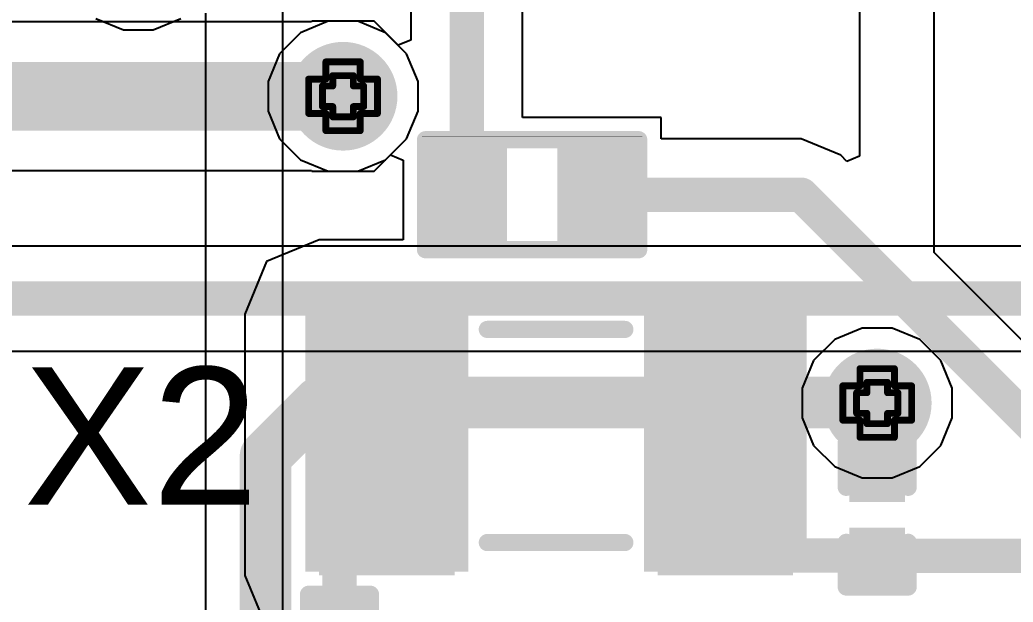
# Model space of a CAD drawing. Header units: inches. Extents: x -4 to 5258, y -4 to 5281.
# Drawn here: x 4.57 to 11.91, y 45.38 to 49.69 of the extents above; entities that cross this region are included whole.
import ezdxf

# ---------------------------------------------------------------- set-up
doc = ezdxf.new("R2010")
doc.units = ezdxf.units.IN
for name, color, linetype in [('Bottom Layer', 5, 'Continuous'), ('Bottom Solder', 6, 'Continuous'), ('Drill Drawing', 1, 'Continuous'), ('Layer 1', 16, 'Continuous'), ('Layer 2', 76, 'Continuous'), ('Top Layer', 1, 'Continuous'), ('Top Overlay', 2, 'Continuous'), ('Top Paste', 8, 'Continuous'), ('Top Solder', 216, 'Continuous'), ('Via Holes', 16, 'Continuous')]:
    doc.layers.add(name, color=color, linetype=linetype)
doc.styles.add('Arial', font='', dxfattribs={"height": 0.2})
doc.styles.get('Arial').set_extended_font_data('Arial')

# ---------------------------------------------------------------- blocks, each defined once
blk = doc.blocks.new('NX3215SA_32_768K_STD_MUA_8__1')
at = {"layer": 'Top Layer'}
for points in [[(-1.75, 0.9), (-0.75, 0.9), (-0.75, -0.9), (-1.75, -0.9)], [(0.75, 0.9), (1.75, 0.9), (1.75, -0.9), (0.75, -0.9)]]:
    blk.add_hatch(color=1, dxfattribs=at).paths.add_polyline_path(points)
at = {"layer": 'Top Paste'}
for points in [[(-1.75, 0.9), (-0.75, 0.9), (-0.75, -0.9), (-1.75, -0.9)], [(0.75, 0.9), (1.75, 0.9), (1.75, -0.9), (0.75, -0.9)]]:
    blk.add_hatch(color=8, dxfattribs=at).paths.add_polyline_path(points)
at = {"layer": 'Top Solder'}
for points in [[(-1.8516, 1.0016), (-0.6484, 1.0016), (-0.6484, -1.0016), (-1.8516, -1.0016)], [(0.6484, 1.0016), (1.8516, 1.0016), (1.8516, -1.0016), (0.6484, -1.0016)]]:
    blk.add_hatch(color=216, dxfattribs=at).paths.add_polyline_path(points)
at = {"layer": 'Top Overlay'}
for points in [[(-0.508, 0.7874, 0.127, 0.127, 0), (0.508, 0.7874, 0.127, 0.127, 0)], [(-0.508, -0.7874, 0.127, 0.127, 0), (0.508, -0.7874, 0.127, 0.127, 0)]]:
    blk.add_lwpolyline(points, format="xyseb", dxfattribs=at)
for points in [[(-0.5397, 0.7874, 0.0635, 0.0635, 1), (-0.4762, 0.7874, 0.0635, 0.0635, 1)], [(0.4762, 0.7874, 0.0635, 0.0635, 1), (0.5397, 0.7874, 0.0635, 0.0635, 1)], [(-0.5397, -0.7874, 0.0635, 0.0635, 1), (-0.4762, -0.7874, 0.0635, 0.0635, 1)], [(0.4762, -0.7874, 0.0635, 0.0635, 1), (0.5397, -0.7874, 0.0635, 0.0635, 1)]]:
    blk.add_lwpolyline(points, format="xyseb", close=True, dxfattribs=at)
blk = doc.blocks.new('R___0402_106')
at = {"layer": 'Top Layer'}
for points in [[(-0.6985, -0.3175), (-0.6985, 0.3175), (-0.2413, 0.3175), (-0.2413, -0.3175)], [(0.2413, -0.3175), (0.2413, 0.3175), (0.6985, 0.3175), (0.6985, -0.3175)]]:
    blk.add_hatch(color=1, dxfattribs=at).paths.add_polyline_path(points)
at = {"layer": 'Top Paste'}
for points in [[(-0.6985, -0.3175), (-0.6985, 0.3175), (-0.2413, 0.3175), (-0.2413, -0.3175)], [(0.2413, -0.3175), (0.2413, 0.3175), (0.6985, 0.3175), (0.6985, -0.3175)]]:
    blk.add_hatch(color=8, dxfattribs=at).paths.add_polyline_path(points)
at = {"layer": 'Top Solder'}
for points in [[(-0.7535, -0.3725), (-0.7535, 0.3725), (-0.1863, 0.3725), (-0.1863, -0.3725)], [(0.1863, -0.3725), (0.1863, 0.3725), (0.7535, 0.3725), (0.7535, -0.3725)]]:
    blk.add_hatch(color=216, dxfattribs=at).paths.add_polyline_path(points)
at = {"layer": 'Top Overlay'}
for points in [[(-0.7874, 0.4064, 0.127, 0.127, 0), (-0.7874, -0.4064, 0.127, 0.127, 0)], [(0.7874, 0.4064, 0.127, 0.127, 0), (-0.7874, 0.4064, 0.127, 0.127, 0)], [(0.7874, 0.4064, 0.127, 0.127, 0), (0.7874, -0.4064, 0.127, 0.127, 0)], [(0.7874, -0.4064, 0.127, 0.127, 0), (-0.7874, -0.4064, 0.127, 0.127, 0)], [(0.8128, -0.4318, 0.00323, 0.00323, 0), (-0.8128, -0.4318, 0.00323, 0.00323, 0)]]:
    blk.add_lwpolyline(points, format="xyseb", dxfattribs=at)
for points in [[(-0.8191, 0.4064, 0.0635, 0.0635, 1), (-0.7556, 0.4064, 0.0635, 0.0635, 1)], [(-0.8191, 0.4064, 0.0635, 0.0635, 1), (-0.7556, 0.4064, 0.0635, 0.0635, 1)], [(0.7556, 0.4064, 0.0635, 0.0635, 1), (0.8191, 0.4064, 0.0635, 0.0635, 1)], [(0.7556, 0.4064, 0.0635, 0.0635, 1), (0.8191, 0.4064, 0.0635, 0.0635, 1)], [(-0.8191, -0.4064, 0.0635, 0.0635, 1), (-0.7556, -0.4064, 0.0635, 0.0635, 1)], [(-0.8191, -0.4064, 0.0635, 0.0635, 1), (-0.7556, -0.4064, 0.0635, 0.0635, 1)], [(0.7556, -0.4064, 0.0635, 0.0635, 1), (0.8191, -0.4064, 0.0635, 0.0635, 1)], [(0.7556, -0.4064, 0.0635, 0.0635, 1), (0.8191, -0.4064, 0.0635, 0.0635, 1)], [(-0.8136, -0.4318, 0.00161, 0.00161, 1), (-0.812, -0.4318, 0.00161, 0.00161, 1)], [(0.812, -0.4318, 0.00161, 0.00161, 1), (0.8136, -0.4318, 0.00161, 0.00161, 1)]]:
    blk.add_lwpolyline(points, format="xyseb", close=True, dxfattribs=at)
blk = doc.blocks.new('C___0201_276')
at = {"layer": 'Top Layer'}
for points in [[(-0.45, 0.15), (-0.15, 0.15), (-0.15, -0.15), (-0.45, -0.15)], [(0.15, 0.15), (0.45, 0.15), (0.45, -0.15), (0.15, -0.15)]]:
    blk.add_hatch(color=1, dxfattribs=at).paths.add_polyline_path(points)
at = {"layer": 'Top Paste'}
for points in [[(-0.45, 0.15), (-0.15, 0.15), (-0.15, -0.15), (-0.45, -0.15)], [(0.15, 0.15), (0.45, 0.15), (0.45, -0.15), (0.15, -0.15)]]:
    blk.add_hatch(color=8, dxfattribs=at).paths.add_polyline_path(points)
at = {"layer": 'Top Solder'}
for points in [[(-0.505, 0.205), (-0.095, 0.205), (-0.095, -0.205), (-0.505, -0.205)], [(0.095, 0.205), (0.505, 0.205), (0.505, -0.205), (0.095, -0.205)]]:
    blk.add_hatch(color=216, dxfattribs=at).paths.add_polyline_path(points)
at = {"layer": 'Top Overlay'}
for points in [[(-0.5334, 0.2286, 0.127, 0.127, 0), (-0.2032, 0.2286, 0.127, 0.127, 0)], [(-0.5334, 0.2286, 0.127, 0.127, 0), (-0.5334, -0.2286, 0.127, 0.127, 0)], [(0.2032, 0.2286, 0.127, 0.127, 0), (0.5334, 0.2286, 0.127, 0.127, 0)], [(0.5334, 0.2286, 0.127, 0.127, 0), (0.5334, -0.2286, 0.127, 0.127, 0)], [(-0.2032, -0.2286, 0.127, 0.127, 0), (-0.5334, -0.2286, 0.127, 0.127, 0)], [(0.2032, -0.2286, 0.127, 0.127, 0), (0.5334, -0.2286, 0.127, 0.127, 0)]]:
    blk.add_lwpolyline(points, format="xyseb", dxfattribs=at)
for points in [[(-0.5651, 0.2286, 0.0635, 0.0635, 1), (-0.5016, 0.2286, 0.0635, 0.0635, 1)], [(-0.5651, 0.2286, 0.0635, 0.0635, 1), (-0.5016, 0.2286, 0.0635, 0.0635, 1)], [(-0.2349, 0.2286, 0.0635, 0.0635, 1), (-0.1714, 0.2286, 0.0635, 0.0635, 1)], [(0.1714, 0.2286, 0.0635, 0.0635, 1), (0.2349, 0.2286, 0.0635, 0.0635, 1)], [(0.5016, 0.2286, 0.0635, 0.0635, 1), (0.5651, 0.2286, 0.0635, 0.0635, 1)], [(0.5016, 0.2286, 0.0635, 0.0635, 1), (0.5651, 0.2286, 0.0635, 0.0635, 1)], [(-0.5651, -0.2286, 0.0635, 0.0635, 1), (-0.5016, -0.2286, 0.0635, 0.0635, 1)], [(-0.5651, -0.2286, 0.0635, 0.0635, 1), (-0.5016, -0.2286, 0.0635, 0.0635, 1)], [(-0.2349, -0.2286, 0.0635, 0.0635, 1), (-0.1714, -0.2286, 0.0635, 0.0635, 1)], [(0.1714, -0.2286, 0.0635, 0.0635, 1), (0.2349, -0.2286, 0.0635, 0.0635, 1)], [(0.5016, -0.2286, 0.0635, 0.0635, 1), (0.5651, -0.2286, 0.0635, 0.0635, 1)], [(0.5016, -0.2286, 0.0635, 0.0635, 1), (0.5651, -0.2286, 0.0635, 0.0635, 1)]]:
    blk.add_lwpolyline(points, format="xyseb", close=True, dxfattribs=at)
blk = doc.blocks.new('C___0201_277')
at = {"layer": 'Top Layer'}
for points in [[(-0.45, 0.15), (-0.15, 0.15), (-0.15, -0.15), (-0.45, -0.15)], [(0.15, 0.15), (0.45, 0.15), (0.45, -0.15), (0.15, -0.15)]]:
    blk.add_hatch(color=1, dxfattribs=at).paths.add_polyline_path(points)
at = {"layer": 'Top Paste'}
for points in [[(-0.45, 0.15), (-0.15, 0.15), (-0.15, -0.15), (-0.45, -0.15)], [(0.15, 0.15), (0.45, 0.15), (0.45, -0.15), (0.15, -0.15)]]:
    blk.add_hatch(color=8, dxfattribs=at).paths.add_polyline_path(points)
at = {"layer": 'Top Solder'}
for points in [[(-0.505, 0.205), (-0.095, 0.205), (-0.095, -0.205), (-0.505, -0.205)], [(0.095, 0.205), (0.505, 0.205), (0.505, -0.205), (0.095, -0.205)]]:
    blk.add_hatch(color=216, dxfattribs=at).paths.add_polyline_path(points)
at = {"layer": 'Top Overlay'}
for points in [[(-0.5334, -0.2286, 0.127, 0.127, 0), (-0.5334, 0.2286, 0.127, 0.127, 0)], [(-0.2032, 0.2286, 0.127, 0.127, 0), (-0.5334, 0.2286, 0.127, 0.127, 0)], [(0.5334, 0.2286, 0.127, 0.127, 0), (0.2032, 0.2286, 0.127, 0.127, 0)], [(0.5334, -0.2286, 0.127, 0.127, 0), (0.5334, 0.2286, 0.127, 0.127, 0)], [(-0.2032, -0.2286, 0.127, 0.127, 0), (-0.5334, -0.2286, 0.127, 0.127, 0)], [(0.5334, -0.2286, 0.127, 0.127, 0), (0.2032, -0.2286, 0.127, 0.127, 0)]]:
    blk.add_lwpolyline(points, format="xyseb", dxfattribs=at)
for points in [[(-0.5651, 0.2286, 0.0635, 0.0635, 1), (-0.5016, 0.2286, 0.0635, 0.0635, 1)], [(-0.5651, 0.2286, 0.0635, 0.0635, 1), (-0.5016, 0.2286, 0.0635, 0.0635, 1)], [(-0.2349, 0.2286, 0.0635, 0.0635, 1), (-0.1714, 0.2286, 0.0635, 0.0635, 1)], [(0.1714, 0.2286, 0.0635, 0.0635, 1), (0.2349, 0.2286, 0.0635, 0.0635, 1)], [(0.5016, 0.2286, 0.0635, 0.0635, 1), (0.5651, 0.2286, 0.0635, 0.0635, 1)], [(0.5016, 0.2286, 0.0635, 0.0635, 1), (0.5651, 0.2286, 0.0635, 0.0635, 1)], [(-0.5651, -0.2286, 0.0635, 0.0635, 1), (-0.5016, -0.2286, 0.0635, 0.0635, 1)], [(-0.5651, -0.2286, 0.0635, 0.0635, 1), (-0.5016, -0.2286, 0.0635, 0.0635, 1)], [(-0.2349, -0.2286, 0.0635, 0.0635, 1), (-0.1714, -0.2286, 0.0635, 0.0635, 1)], [(0.1714, -0.2286, 0.0635, 0.0635, 1), (0.2349, -0.2286, 0.0635, 0.0635, 1)], [(0.5016, -0.2286, 0.0635, 0.0635, 1), (0.5651, -0.2286, 0.0635, 0.0635, 1)], [(0.5016, -0.2286, 0.0635, 0.0635, 1), (0.5651, -0.2286, 0.0635, 0.0635, 1)]]:
    blk.add_lwpolyline(points, format="xyseb", close=True, dxfattribs=at)

msp = doc.modelspace()

# ---------------------------------------------------------------- hatches: boundary and pattern name
at = {"layer": 'Bottom Layer'}
h = msp.add_hatch(color=5, dxfattribs=at)
edge = h.paths.add_edge_path()
edge.add_arc((6.9564, 49.122), 0.3, 0, 360)
h = msp.add_hatch(color=5, dxfattribs=at)
edge = h.paths.add_edge_path()
edge.add_arc((10.9017, 46.8554), 0.3, 0, 360)
at = {"layer": 'Bottom Solder'}
h = msp.add_hatch(color=6, dxfattribs=at)
edge = h.paths.add_edge_path()
edge.add_arc((6.9564, 49.122), 0.4016, 0, 360)
h = msp.add_hatch(color=6, dxfattribs=at)
edge = h.paths.add_edge_path()
edge.add_arc((10.9017, 46.8554), 0.4016, 0, 360)
at = {"layer": 'Layer 1'}
h = msp.add_hatch(color=16, dxfattribs=at)
edge = h.paths.add_edge_path()
edge.add_arc((6.9564, 49.122), 0.3, 0, 360)
h = msp.add_hatch(color=16, dxfattribs=at)
edge = h.paths.add_edge_path()
edge.add_arc((10.9017, 46.8554), 0.3, 0, 360)
at = {"layer": 'Layer 2'}
h = msp.add_hatch(color=76, dxfattribs=at)
edge = h.paths.add_edge_path()
edge.add_arc((6.9564, 49.122), 0.3, 0, 360)
h = msp.add_hatch(color=76, dxfattribs=at)
edge = h.paths.add_edge_path()
edge.add_arc((10.9017, 46.8554), 0.3, 0, 360)
at = {"layer": 'Top Layer'}
h = msp.add_hatch(color=1, dxfattribs=at)
edge = h.paths.add_edge_path()
edge.add_arc((6.9564, 49.122), 0.3, 0, 360)
for points in [[(6.7799, 45.5814), (7.7799, 45.5814), (7.7799, 47.5118), (6.7799, 47.5118)], [(9.2799, 45.5814), (10.2799, 45.5814), (10.2799, 47.5118), (9.2799, 47.5118)], [(10.7517, 46.2047), (11.0517, 46.2047), (11.0517, 46.8554), (10.7517, 46.8554)]]:
    msp.add_hatch(color=1, dxfattribs=at).paths.add_polyline_path(points)
h = msp.add_hatch(color=1, dxfattribs=at)
edge = h.paths.add_edge_path()
edge.add_arc((10.9017, 46.8554), 0.3, 0, 360)
at = {"layer": 'Top Solder'}
h = msp.add_hatch(color=216, dxfattribs=at)
edge = h.paths.add_edge_path()
edge.add_arc((6.9564, 49.122), 0.4016, 0, 360)
h = msp.add_hatch(color=216, dxfattribs=at)
edge = h.paths.add_edge_path()
edge.add_arc((10.9017, 46.8554), 0.4016, 0, 360)
at = {"layer": 'Via Holes'}
h = msp.add_hatch(color=7, dxfattribs=at)
edge = h.paths.add_edge_path()
edge.add_arc((6.9564, 49.122), 0.15, 0, 360)
h = msp.add_hatch(color=7, dxfattribs=at)
edge = h.paths.add_edge_path()
edge.add_arc((10.9017, 46.8554), 0.15, 0, 360)

# ---------------------------------------------------------------- linework, layer by layer
at = {"layer": 'Bottom Layer'}
for p, q in [((6.8462, 49.676), (6.6426, 49.5917)), ((7.0666, 49.676), (6.8462, 49.676)), ((7.2702, 49.5917), (7.0666, 49.676)), ((6.6426, 49.5917), (6.4867, 49.4358)), ((7.426, 49.4358), (7.2702, 49.5917)), ((6.4867, 49.4358), (6.4024, 49.2322)), ((7.5104, 49.2322), (7.426, 49.4358)), ((6.4024, 49.2322), (6.4024, 49.0118)), ((7.5104, 49.0118), (7.5104, 49.2322)), ((6.4024, 49.0118), (6.4867, 48.8082)), ((7.426, 48.8082), (7.5104, 49.0118)), ((6.4867, 48.8082), (6.6426, 48.6524)), ((7.2702, 48.6524), (7.426, 48.8082)), ((6.6426, 48.6524), (6.8462, 48.568)), ((7.0666, 48.568), (7.2702, 48.6524)), ((6.8462, 48.568), (7.0666, 48.568)), ((17.5966, 48.0151), (4.3349, 48.0151)), ((4.174, 47.2382), (17.5966, 47.2382))]:
    msp.add_line(p, q, dxfattribs=at)
for points in [[(4.174, 47.6267, 0.254, 0.254, 0), (17.9916, 47.6267, 0.254, 0.254, 0)], [(6.3838, 46.4631, 0.381, 0.381, 0), (6.7799, 46.8593, 0.381, 0.381, 0)], [(6.7799, 46.8593, 0.381, 0.381, 0), (10.8979, 46.8593, 0.381, 0.381, 0)], [(10.8979, 46.8593, 0.381, 0.381, 0), (10.9017, 46.8554, 0.381, 0.381, 0)], [(6.3838, 44.6041, 0.381, 0.381, 0), (6.3838, 46.4631, 0.381, 0.381, 0)]]:
    msp.add_lwpolyline(points, format="xyseb", dxfattribs=at)
for points in [[(6.6846, 46.8593, 0.1905, 0.1905, 1), (6.8751, 46.8593, 0.1905, 0.1905, 1)], [(6.6846, 46.8593, 0.1905, 0.1905, 1), (6.8751, 46.8593, 0.1905, 0.1905, 1)], [(10.8026, 46.8593, 0.1905, 0.1905, 1), (10.9931, 46.8593, 0.1905, 0.1905, 1)], [(10.8026, 46.8593, 0.1905, 0.1905, 1), (10.9931, 46.8593, 0.1905, 0.1905, 1)], [(10.8065, 46.8554, 0.1905, 0.1905, 1), (10.997, 46.8554, 0.1905, 0.1905, 1)], [(6.2885, 46.4631, 0.1905, 0.1905, 1), (6.479, 46.4631, 0.1905, 0.1905, 1)], [(6.2885, 46.4631, 0.1905, 0.1905, 1), (6.479, 46.4631, 0.1905, 0.1905, 1)]]:
    msp.add_lwpolyline(points, format="xyseb", close=True, dxfattribs=at)
at = {"layer": 'Drill Drawing'}
for points in [[(6.8294, 49.249, 0.0508, 0.0508, 0), (6.8294, 49.376, 0.0508, 0.0508, 0)], [(6.8294, 49.376, 0.0508, 0.0508, 0), (7.0834, 49.376, 0.0508, 0.0508, 0)], [(7.0834, 49.249, 0.0508, 0.0508, 0), (7.0834, 49.376, 0.0508, 0.0508, 0)], [(6.8802, 49.1982, 0.0508, 0.0508, 0), (6.8802, 49.2744, 0.0508, 0.0508, 0)], [(6.8802, 49.2744, 0.0508, 0.0508, 0), (7.0326, 49.2744, 0.0508, 0.0508, 0)], [(7.0326, 49.1982, 0.0508, 0.0508, 0), (7.0326, 49.2744, 0.0508, 0.0508, 0)], [(6.7024, 48.995, 0.0508, 0.0508, 0), (6.7024, 49.249, 0.0508, 0.0508, 0)], [(6.7024, 49.249, 0.0508, 0.0508, 0), (6.8294, 49.249, 0.0508, 0.0508, 0)], [(7.0834, 49.249, 0.0508, 0.0508, 0), (7.2104, 49.249, 0.0508, 0.0508, 0)], [(7.2104, 48.995, 0.0508, 0.0508, 0), (7.2104, 49.249, 0.0508, 0.0508, 0)], [(6.804, 49.0458, 0.0508, 0.0508, 0), (6.804, 49.1982, 0.0508, 0.0508, 0)], [(6.804, 49.1982, 0.0508, 0.0508, 0), (6.8802, 49.1982, 0.0508, 0.0508, 0)], [(7.0326, 49.1982, 0.0508, 0.0508, 0), (7.1088, 49.1982, 0.0508, 0.0508, 0)], [(7.1088, 49.0458, 0.0508, 0.0508, 0), (7.1088, 49.1982, 0.0508, 0.0508, 0)], [(6.7024, 48.995, 0.0508, 0.0508, 0), (6.8294, 48.995, 0.0508, 0.0508, 0)], [(6.804, 49.0458, 0.0508, 0.0508, 0), (6.8802, 49.0458, 0.0508, 0.0508, 0)], [(6.8294, 48.868, 0.0508, 0.0508, 0), (6.8294, 48.995, 0.0508, 0.0508, 0)], [(6.8802, 48.9696, 0.0508, 0.0508, 0), (6.8802, 49.0458, 0.0508, 0.0508, 0)], [(7.0326, 49.0458, 0.0508, 0.0508, 0), (7.1088, 49.0458, 0.0508, 0.0508, 0)], [(7.0326, 48.9696, 0.0508, 0.0508, 0), (7.0326, 49.0458, 0.0508, 0.0508, 0)], [(7.0834, 48.995, 0.0508, 0.0508, 0), (7.2104, 48.995, 0.0508, 0.0508, 0)], [(7.0834, 48.868, 0.0508, 0.0508, 0), (7.0834, 48.995, 0.0508, 0.0508, 0)], [(6.8802, 48.9696, 0.0508, 0.0508, 0), (7.0326, 48.9696, 0.0508, 0.0508, 0)], [(6.8294, 48.868, 0.0508, 0.0508, 0), (7.0834, 48.868, 0.0508, 0.0508, 0)], [(10.7747, 46.9824, 0.0508, 0.0508, 0), (10.7747, 47.1094, 0.0508, 0.0508, 0)], [(10.7747, 47.1094, 0.0508, 0.0508, 0), (11.0287, 47.1094, 0.0508, 0.0508, 0)], [(11.0287, 46.9824, 0.0508, 0.0508, 0), (11.0287, 47.1094, 0.0508, 0.0508, 0)], [(10.8255, 46.9316, 0.0508, 0.0508, 0), (10.8255, 47.0078, 0.0508, 0.0508, 0)], [(10.8255, 47.0078, 0.0508, 0.0508, 0), (10.9779, 47.0078, 0.0508, 0.0508, 0)], [(10.9779, 46.9316, 0.0508, 0.0508, 0), (10.9779, 47.0078, 0.0508, 0.0508, 0)], [(10.6477, 46.7284, 0.0508, 0.0508, 0), (10.6477, 46.9824, 0.0508, 0.0508, 0)], [(10.6477, 46.9824, 0.0508, 0.0508, 0), (10.7747, 46.9824, 0.0508, 0.0508, 0)], [(10.7493, 46.7792, 0.0508, 0.0508, 0), (10.7493, 46.9316, 0.0508, 0.0508, 0)], [(10.7493, 46.9316, 0.0508, 0.0508, 0), (10.8255, 46.9316, 0.0508, 0.0508, 0)], [(10.9779, 46.9316, 0.0508, 0.0508, 0), (11.0541, 46.9316, 0.0508, 0.0508, 0)], [(11.0287, 46.9824, 0.0508, 0.0508, 0), (11.1557, 46.9824, 0.0508, 0.0508, 0)], [(11.0541, 46.7792, 0.0508, 0.0508, 0), (11.0541, 46.9316, 0.0508, 0.0508, 0)], [(11.1557, 46.7284, 0.0508, 0.0508, 0), (11.1557, 46.9824, 0.0508, 0.0508, 0)], [(10.6477, 46.7284, 0.0508, 0.0508, 0), (10.7747, 46.7284, 0.0508, 0.0508, 0)], [(10.7493, 46.7792, 0.0508, 0.0508, 0), (10.8255, 46.7792, 0.0508, 0.0508, 0)], [(10.7747, 46.6014, 0.0508, 0.0508, 0), (10.7747, 46.7284, 0.0508, 0.0508, 0)], [(10.8255, 46.703, 0.0508, 0.0508, 0), (10.8255, 46.7792, 0.0508, 0.0508, 0)], [(10.9779, 46.7792, 0.0508, 0.0508, 0), (11.0541, 46.7792, 0.0508, 0.0508, 0)], [(10.9779, 46.703, 0.0508, 0.0508, 0), (10.9779, 46.7792, 0.0508, 0.0508, 0)], [(11.0287, 46.7284, 0.0508, 0.0508, 0), (11.1557, 46.7284, 0.0508, 0.0508, 0)], [(11.0287, 46.6014, 0.0508, 0.0508, 0), (11.0287, 46.7284, 0.0508, 0.0508, 0)], [(10.8255, 46.703, 0.0508, 0.0508, 0), (10.9779, 46.703, 0.0508, 0.0508, 0)], [(10.7747, 46.6014, 0.0508, 0.0508, 0), (11.0287, 46.6014, 0.0508, 0.0508, 0)]]:
    msp.add_lwpolyline(points, format="xyseb", dxfattribs=at)
for points in [[(6.8167, 49.376, 0.0254, 0.0254, 1), (6.8421, 49.376, 0.0254, 0.0254, 1)], [(6.8167, 49.376, 0.0254, 0.0254, 1), (6.8421, 49.376, 0.0254, 0.0254, 1)], [(7.0707, 49.376, 0.0254, 0.0254, 1), (7.0961, 49.376, 0.0254, 0.0254, 1)], [(7.0707, 49.376, 0.0254, 0.0254, 1), (7.0961, 49.376, 0.0254, 0.0254, 1)], [(6.8675, 49.2744, 0.0254, 0.0254, 1), (6.8929, 49.2744, 0.0254, 0.0254, 1)], [(6.8675, 49.2744, 0.0254, 0.0254, 1), (6.8929, 49.2744, 0.0254, 0.0254, 1)], [(7.0199, 49.2744, 0.0254, 0.0254, 1), (7.0453, 49.2744, 0.0254, 0.0254, 1)], [(7.0199, 49.2744, 0.0254, 0.0254, 1), (7.0453, 49.2744, 0.0254, 0.0254, 1)], [(6.6897, 49.249, 0.0254, 0.0254, 1), (6.7151, 49.249, 0.0254, 0.0254, 1)], [(6.6897, 49.249, 0.0254, 0.0254, 1), (6.7151, 49.249, 0.0254, 0.0254, 1)], [(6.8167, 49.249, 0.0254, 0.0254, 1), (6.8421, 49.249, 0.0254, 0.0254, 1)], [(6.8167, 49.249, 0.0254, 0.0254, 1), (6.8421, 49.249, 0.0254, 0.0254, 1)], [(7.0707, 49.249, 0.0254, 0.0254, 1), (7.0961, 49.249, 0.0254, 0.0254, 1)], [(7.0707, 49.249, 0.0254, 0.0254, 1), (7.0961, 49.249, 0.0254, 0.0254, 1)], [(7.1977, 49.249, 0.0254, 0.0254, 1), (7.2231, 49.249, 0.0254, 0.0254, 1)], [(7.1977, 49.249, 0.0254, 0.0254, 1), (7.2231, 49.249, 0.0254, 0.0254, 1)], [(6.7913, 49.1982, 0.0254, 0.0254, 1), (6.8167, 49.1982, 0.0254, 0.0254, 1)], [(6.7913, 49.1982, 0.0254, 0.0254, 1), (6.8167, 49.1982, 0.0254, 0.0254, 1)], [(6.8675, 49.1982, 0.0254, 0.0254, 1), (6.8929, 49.1982, 0.0254, 0.0254, 1)], [(6.8675, 49.1982, 0.0254, 0.0254, 1), (6.8929, 49.1982, 0.0254, 0.0254, 1)], [(7.0199, 49.1982, 0.0254, 0.0254, 1), (7.0453, 49.1982, 0.0254, 0.0254, 1)], [(7.0199, 49.1982, 0.0254, 0.0254, 1), (7.0453, 49.1982, 0.0254, 0.0254, 1)], [(7.0961, 49.1982, 0.0254, 0.0254, 1), (7.1215, 49.1982, 0.0254, 0.0254, 1)], [(7.0961, 49.1982, 0.0254, 0.0254, 1), (7.1215, 49.1982, 0.0254, 0.0254, 1)], [(6.6897, 48.995, 0.0254, 0.0254, 1), (6.7151, 48.995, 0.0254, 0.0254, 1)], [(6.6897, 48.995, 0.0254, 0.0254, 1), (6.7151, 48.995, 0.0254, 0.0254, 1)], [(6.7913, 49.0458, 0.0254, 0.0254, 1), (6.8167, 49.0458, 0.0254, 0.0254, 1)], [(6.7913, 49.0458, 0.0254, 0.0254, 1), (6.8167, 49.0458, 0.0254, 0.0254, 1)], [(6.8167, 48.995, 0.0254, 0.0254, 1), (6.8421, 48.995, 0.0254, 0.0254, 1)], [(6.8167, 48.995, 0.0254, 0.0254, 1), (6.8421, 48.995, 0.0254, 0.0254, 1)], [(6.8675, 49.0458, 0.0254, 0.0254, 1), (6.8929, 49.0458, 0.0254, 0.0254, 1)], [(6.8675, 49.0458, 0.0254, 0.0254, 1), (6.8929, 49.0458, 0.0254, 0.0254, 1)], [(7.0199, 49.0458, 0.0254, 0.0254, 1), (7.0453, 49.0458, 0.0254, 0.0254, 1)], [(7.0199, 49.0458, 0.0254, 0.0254, 1), (7.0453, 49.0458, 0.0254, 0.0254, 1)], [(7.0707, 48.995, 0.0254, 0.0254, 1), (7.0961, 48.995, 0.0254, 0.0254, 1)], [(7.0707, 48.995, 0.0254, 0.0254, 1), (7.0961, 48.995, 0.0254, 0.0254, 1)], [(7.0961, 49.0458, 0.0254, 0.0254, 1), (7.1215, 49.0458, 0.0254, 0.0254, 1)], [(7.0961, 49.0458, 0.0254, 0.0254, 1), (7.1215, 49.0458, 0.0254, 0.0254, 1)], [(7.1977, 48.995, 0.0254, 0.0254, 1), (7.2231, 48.995, 0.0254, 0.0254, 1)], [(7.1977, 48.995, 0.0254, 0.0254, 1), (7.2231, 48.995, 0.0254, 0.0254, 1)], [(6.8675, 48.9696, 0.0254, 0.0254, 1), (6.8929, 48.9696, 0.0254, 0.0254, 1)], [(6.8675, 48.9696, 0.0254, 0.0254, 1), (6.8929, 48.9696, 0.0254, 0.0254, 1)], [(7.0199, 48.9696, 0.0254, 0.0254, 1), (7.0453, 48.9696, 0.0254, 0.0254, 1)], [(7.0199, 48.9696, 0.0254, 0.0254, 1), (7.0453, 48.9696, 0.0254, 0.0254, 1)], [(6.8167, 48.868, 0.0254, 0.0254, 1), (6.8421, 48.868, 0.0254, 0.0254, 1)], [(6.8167, 48.868, 0.0254, 0.0254, 1), (6.8421, 48.868, 0.0254, 0.0254, 1)], [(7.0707, 48.868, 0.0254, 0.0254, 1), (7.0961, 48.868, 0.0254, 0.0254, 1)], [(7.0707, 48.868, 0.0254, 0.0254, 1), (7.0961, 48.868, 0.0254, 0.0254, 1)], [(10.762, 47.1094, 0.0254, 0.0254, 1), (10.7874, 47.1094, 0.0254, 0.0254, 1)], [(10.762, 47.1094, 0.0254, 0.0254, 1), (10.7874, 47.1094, 0.0254, 0.0254, 1)], [(11.016, 47.1094, 0.0254, 0.0254, 1), (11.0414, 47.1094, 0.0254, 0.0254, 1)], [(11.016, 47.1094, 0.0254, 0.0254, 1), (11.0414, 47.1094, 0.0254, 0.0254, 1)], [(10.8128, 47.0078, 0.0254, 0.0254, 1), (10.8382, 47.0078, 0.0254, 0.0254, 1)], [(10.8128, 47.0078, 0.0254, 0.0254, 1), (10.8382, 47.0078, 0.0254, 0.0254, 1)], [(10.9652, 47.0078, 0.0254, 0.0254, 1), (10.9906, 47.0078, 0.0254, 0.0254, 1)], [(10.9652, 47.0078, 0.0254, 0.0254, 1), (10.9906, 47.0078, 0.0254, 0.0254, 1)], [(10.635, 46.9824, 0.0254, 0.0254, 1), (10.6604, 46.9824, 0.0254, 0.0254, 1)], [(10.635, 46.9824, 0.0254, 0.0254, 1), (10.6604, 46.9824, 0.0254, 0.0254, 1)], [(10.7366, 46.9316, 0.0254, 0.0254, 1), (10.762, 46.9316, 0.0254, 0.0254, 1)], [(10.7366, 46.9316, 0.0254, 0.0254, 1), (10.762, 46.9316, 0.0254, 0.0254, 1)], [(10.762, 46.9824, 0.0254, 0.0254, 1), (10.7874, 46.9824, 0.0254, 0.0254, 1)], [(10.762, 46.9824, 0.0254, 0.0254, 1), (10.7874, 46.9824, 0.0254, 0.0254, 1)], [(10.8128, 46.9316, 0.0254, 0.0254, 1), (10.8382, 46.9316, 0.0254, 0.0254, 1)], [(10.8128, 46.9316, 0.0254, 0.0254, 1), (10.8382, 46.9316, 0.0254, 0.0254, 1)], [(10.9652, 46.9316, 0.0254, 0.0254, 1), (10.9906, 46.9316, 0.0254, 0.0254, 1)], [(10.9652, 46.9316, 0.0254, 0.0254, 1), (10.9906, 46.9316, 0.0254, 0.0254, 1)], [(11.016, 46.9824, 0.0254, 0.0254, 1), (11.0414, 46.9824, 0.0254, 0.0254, 1)], [(11.016, 46.9824, 0.0254, 0.0254, 1), (11.0414, 46.9824, 0.0254, 0.0254, 1)], [(11.0414, 46.9316, 0.0254, 0.0254, 1), (11.0668, 46.9316, 0.0254, 0.0254, 1)], [(11.0414, 46.9316, 0.0254, 0.0254, 1), (11.0668, 46.9316, 0.0254, 0.0254, 1)], [(11.143, 46.9824, 0.0254, 0.0254, 1), (11.1684, 46.9824, 0.0254, 0.0254, 1)], [(11.143, 46.9824, 0.0254, 0.0254, 1), (11.1684, 46.9824, 0.0254, 0.0254, 1)], [(10.635, 46.7284, 0.0254, 0.0254, 1), (10.6604, 46.7284, 0.0254, 0.0254, 1)], [(10.635, 46.7284, 0.0254, 0.0254, 1), (10.6604, 46.7284, 0.0254, 0.0254, 1)], [(10.7366, 46.7792, 0.0254, 0.0254, 1), (10.762, 46.7792, 0.0254, 0.0254, 1)], [(10.7366, 46.7792, 0.0254, 0.0254, 1), (10.762, 46.7792, 0.0254, 0.0254, 1)], [(10.762, 46.7284, 0.0254, 0.0254, 1), (10.7874, 46.7284, 0.0254, 0.0254, 1)], [(10.762, 46.7284, 0.0254, 0.0254, 1), (10.7874, 46.7284, 0.0254, 0.0254, 1)], [(10.8128, 46.7792, 0.0254, 0.0254, 1), (10.8382, 46.7792, 0.0254, 0.0254, 1)], [(10.8128, 46.7792, 0.0254, 0.0254, 1), (10.8382, 46.7792, 0.0254, 0.0254, 1)], [(10.9652, 46.7792, 0.0254, 0.0254, 1), (10.9906, 46.7792, 0.0254, 0.0254, 1)], [(10.9652, 46.7792, 0.0254, 0.0254, 1), (10.9906, 46.7792, 0.0254, 0.0254, 1)], [(11.016, 46.7284, 0.0254, 0.0254, 1), (11.0414, 46.7284, 0.0254, 0.0254, 1)], [(11.016, 46.7284, 0.0254, 0.0254, 1), (11.0414, 46.7284, 0.0254, 0.0254, 1)], [(11.0414, 46.7792, 0.0254, 0.0254, 1), (11.0668, 46.7792, 0.0254, 0.0254, 1)], [(11.0414, 46.7792, 0.0254, 0.0254, 1), (11.0668, 46.7792, 0.0254, 0.0254, 1)], [(11.143, 46.7284, 0.0254, 0.0254, 1), (11.1684, 46.7284, 0.0254, 0.0254, 1)], [(11.143, 46.7284, 0.0254, 0.0254, 1), (11.1684, 46.7284, 0.0254, 0.0254, 1)], [(10.8128, 46.703, 0.0254, 0.0254, 1), (10.8382, 46.703, 0.0254, 0.0254, 1)], [(10.8128, 46.703, 0.0254, 0.0254, 1), (10.8382, 46.703, 0.0254, 0.0254, 1)], [(10.9652, 46.703, 0.0254, 0.0254, 1), (10.9906, 46.703, 0.0254, 0.0254, 1)], [(10.9652, 46.703, 0.0254, 0.0254, 1), (10.9906, 46.703, 0.0254, 0.0254, 1)], [(10.762, 46.6014, 0.0254, 0.0254, 1), (10.7874, 46.6014, 0.0254, 0.0254, 1)], [(10.762, 46.6014, 0.0254, 0.0254, 1), (10.7874, 46.6014, 0.0254, 0.0254, 1)], [(11.016, 46.6014, 0.0254, 0.0254, 1), (11.0414, 46.6014, 0.0254, 0.0254, 1)], [(11.016, 46.6014, 0.0254, 0.0254, 1), (11.0414, 46.6014, 0.0254, 0.0254, 1)]]:
    msp.add_lwpolyline(points, format="xyseb", close=True, dxfattribs=at)
at = {"layer": 'Layer 1'}
for p, q in [((6.8462, 49.676), (6.6426, 49.5917)), ((7.0666, 49.676), (6.8462, 49.676)), ((7.2702, 49.5917), (7.0666, 49.676)), ((6.6426, 49.5917), (6.4867, 49.4358)), ((7.426, 49.4358), (7.2702, 49.5917)), ((6.4867, 49.4358), (6.4024, 49.2322)), ((7.5104, 49.2322), (7.426, 49.4358)), ((6.4024, 49.2322), (6.4024, 49.0118)), ((7.5104, 49.0118), (7.5104, 49.2322)), ((6.4024, 49.0118), (6.4867, 48.8082)), ((7.426, 48.8082), (7.5104, 49.0118)), ((6.4867, 48.8082), (6.6426, 48.6524)), ((7.2702, 48.6524), (7.426, 48.8082)), ((6.6426, 48.6524), (6.8462, 48.568)), ((7.0666, 48.568), (7.2702, 48.6524)), ((6.8462, 48.568), (7.0666, 48.568))]:
    msp.add_line(p, q, dxfattribs=at)
at = {"layer": 'Layer 2'}
for p, q in [((6.5108, 45.1511), (6.5108, 71.5789)), ((5.1302, 49.697), (5.3338, 49.6127)), ((5.5542, 49.6127), (5.7578, 49.697)), ((5.9393, 49.7348), (5.9393, 44.943)), ((5.3338, 49.6127), (5.5542, 49.6127)), ((10.7915, 47.4094), (10.5879, 47.3251)), ((11.0119, 47.4094), (10.7915, 47.4094)), ((11.2155, 47.3251), (11.0119, 47.4094)), ((10.5879, 47.3251), (10.432, 47.1692)), ((11.3714, 47.1692), (11.2155, 47.3251)), ((10.432, 47.1692), (10.3477, 46.9656)), ((11.4557, 46.9656), (11.3714, 47.1692)), ((10.3477, 46.9656), (10.3477, 46.7452)), ((11.4557, 46.7452), (11.4557, 46.9656)), ((10.3477, 46.7452), (10.432, 46.5416)), ((11.3714, 46.5416), (11.4557, 46.7452)), ((10.432, 46.5416), (10.5879, 46.3858)), ((11.2155, 46.3858), (11.3714, 46.5416)), ((10.5879, 46.3858), (10.7915, 46.3014)), ((11.0119, 46.3014), (11.2155, 46.3858)), ((10.7915, 46.3014), (11.0119, 46.3014))]:
    msp.add_line(p, q, dxfattribs=at)
at = {"layer": 'Top Layer'}
for p, q in [((7.4574, 58.4695), (7.4574, 49.5372)), ((8.2822, 48.966), (8.2822, 58.4952)), ((11.3218, 47.9668), (11.3218, 50.4948)), ((10.7719, 49.8769), (10.7719, 48.6789)), ((6.7228, 49.6719), (0.4038, 49.6719)), ((6.7269, 49.676), (6.7228, 49.6719)), ((7.1859, 49.676), (6.7269, 49.676)), ((7.3636, 49.4983), (7.1859, 49.676)), ((7.4574, 49.5372), (7.3636, 49.4983)), ((9.3051, 48.966), (8.2822, 48.966)), ((9.3051, 48.8069), (9.3051, 48.966)), ((10.3403, 48.8069), (9.3051, 48.8069)), ((10.6319, 48.6861), (10.3403, 48.8069)), ((7.1859, 48.568), (7.3062, 48.6884)), ((7.3062, 48.6884), (7.4001, 48.6495)), ((7.4001, 48.6495), (7.4001, 48.0617)), ((10.678, 48.64), (10.6319, 48.6861)), ((10.7719, 48.6789), (10.678, 48.64)), ((0.4038, 48.5722), (6.7228, 48.5722)), ((6.7228, 48.5722), (6.7269, 48.568)), ((6.7269, 48.568), (7.1859, 48.568)), ((6.7799, 48.0617), (6.3911, 47.9006)), ((7.4001, 48.0617), (6.7799, 48.0617)), ((12.6711, 46.6175), (11.3218, 47.9668)), ((6.3911, 47.9006), (6.23, 47.5118)), ((6.23, 47.5118), (6.23, 45.5814)), ((6.23, 45.5814), (6.3911, 45.1926))]:
    msp.add_line(p, q, dxfattribs=at)
for points in [[(7.8698, 48.4074, 0.254, 0.254, 0), (7.8698, 58.8535, 0.254, 0.254, 0)], [(-0.6899, 49.122, 0.508, 0.508, 0), (6.9564, 49.122, 0.508, 0.508, 0)], [(7.8698, 48.4074, 0.254, 0.254, 0), (7.8827, 48.3945, 0.254, 0.254, 0)], [(8.8225, 48.3945, 0.254, 0.254, 0), (10.3403, 48.3945, 0.254, 0.254, 0)], [(10.3403, 48.3945, 0.254, 0.254, 0), (12.5294, 46.2054, 0.254, 0.254, 0)], [(9.7799, 47.3413, 0.254, 0.254, 0), (10.1504, 45.9832, 0.254, 0.254, 0)], [(9.7799, 46.5466, 0.254, 0.254, 0), (9.7799, 47.3413, 0.254, 0.254, 0)], [(6.9301, 46.262, 0.254, 0.254, 0), (7.2799, 46.6118, 0.254, 0.254, 0)], [(9.7799, 46.6118, 0.254, 0.254, 0), (9.8594, 46.5323, 0.254, 0.254, 0)], [(9.8594, 46.2384, 0.254, 0.254, 0), (9.8594, 46.5323, 0.254, 0.254, 0)], [(6.9301, 45.2087, 0.254, 0.254, 0), (6.9301, 46.262, 0.254, 0.254, 0)], [(9.8594, 46.2384, 0.254, 0.254, 0), (9.8953, 46.2384, 0.254, 0.254, 0)], [(9.8953, 46.2384, 0.254, 0.254, 0), (10.1504, 45.9832, 0.254, 0.254, 0)], [(9.7799, 46.2118, 0.254, 0.254, 0), (9.8064, 46.1854, 0.254, 0.254, 0)], [(9.8064, 45.9615, 0.254, 0.254, 0), (9.8064, 46.1854, 0.254, 0.254, 0)], [(9.8064, 45.9615, 0.254, 0.254, 0), (10.0132, 45.7547, 0.254, 0.254, 0)], [(10.0132, 45.7293, 0.254, 0.254, 0), (10.2037, 45.7293, 0.254, 0.254, 0)], [(10.2037, 45.7293, 0.254, 0.254, 0), (10.9017, 45.7293, 0.254, 0.254, 0)], [(10.9312, 45.7252, 0.254, 0.254, 0), (13.9712, 45.7252, 0.254, 0.254, 0)]]:
    msp.add_lwpolyline(points, format="xyseb", dxfattribs=at)
for points in [[(6.8294, 49.122, 0.254, 0.254, 1), (7.0834, 49.122, 0.254, 0.254, 1)], [(7.8063, 48.4074, 0.127, 0.127, 1), (7.9333, 48.4074, 0.127, 0.127, 1)], [(7.8063, 48.4074, 0.127, 0.127, 1), (7.9333, 48.4074, 0.127, 0.127, 1)], [(7.8192, 48.3945, 0.127, 0.127, 1), (7.9462, 48.3945, 0.127, 0.127, 1)], [(8.759, 48.3945, 0.127, 0.127, 1), (8.886, 48.3945, 0.127, 0.127, 1)], [(10.2768, 48.3945, 0.127, 0.127, 1), (10.4038, 48.3945, 0.127, 0.127, 1)], [(10.2768, 48.3945, 0.127, 0.127, 1), (10.4038, 48.3945, 0.127, 0.127, 1)], [(9.7164, 47.3413, 0.127, 0.127, 1), (9.8434, 47.3413, 0.127, 0.127, 1)], [(9.7164, 47.3413, 0.127, 0.127, 1), (9.8434, 47.3413, 0.127, 0.127, 1)], [(7.2164, 46.6118, 0.127, 0.127, 1), (7.3434, 46.6118, 0.127, 0.127, 1)], [(9.7164, 46.6118, 0.127, 0.127, 1), (9.8434, 46.6118, 0.127, 0.127, 1)], [(9.7164, 46.5466, 0.127, 0.127, 1), (9.8434, 46.5466, 0.127, 0.127, 1)], [(9.7959, 46.5323, 0.127, 0.127, 1), (9.9229, 46.5323, 0.127, 0.127, 1)], [(9.7959, 46.5323, 0.127, 0.127, 1), (9.9229, 46.5323, 0.127, 0.127, 1)], [(6.8666, 46.262, 0.127, 0.127, 1), (6.9936, 46.262, 0.127, 0.127, 1)], [(6.8666, 46.262, 0.127, 0.127, 1), (6.9936, 46.262, 0.127, 0.127, 1)], [(9.7959, 46.2384, 0.127, 0.127, 1), (9.9229, 46.2384, 0.127, 0.127, 1)], [(9.7959, 46.2384, 0.127, 0.127, 1), (9.9229, 46.2384, 0.127, 0.127, 1)], [(9.8318, 46.2384, 0.127, 0.127, 1), (9.9588, 46.2384, 0.127, 0.127, 1)], [(9.8318, 46.2384, 0.127, 0.127, 1), (9.9588, 46.2384, 0.127, 0.127, 1)], [(9.7164, 46.2118, 0.127, 0.127, 1), (9.8434, 46.2118, 0.127, 0.127, 1)], [(9.7429, 46.1854, 0.127, 0.127, 1), (9.8699, 46.1854, 0.127, 0.127, 1)], [(9.7429, 46.1854, 0.127, 0.127, 1), (9.8699, 46.1854, 0.127, 0.127, 1)], [(9.7429, 45.9615, 0.127, 0.127, 1), (9.8699, 45.9615, 0.127, 0.127, 1)], [(9.7429, 45.9615, 0.127, 0.127, 1), (9.8699, 45.9615, 0.127, 0.127, 1)], [(10.0869, 45.9832, 0.127, 0.127, 1), (10.2139, 45.9832, 0.127, 0.127, 1)], [(10.0869, 45.9832, 0.127, 0.127, 1), (10.2139, 45.9832, 0.127, 0.127, 1)], [(9.9497, 45.7547, 0.127, 0.127, 1), (10.0767, 45.7547, 0.127, 0.127, 1)], [(9.9497, 45.7293, 0.127, 0.127, 1), (10.0767, 45.7293, 0.127, 0.127, 1)], [(10.1402, 45.7293, 0.127, 0.127, 1), (10.2672, 45.7293, 0.127, 0.127, 1)], [(10.1402, 45.7293, 0.127, 0.127, 1), (10.2672, 45.7293, 0.127, 0.127, 1)], [(10.8382, 45.7293, 0.127, 0.127, 1), (10.9652, 45.7293, 0.127, 0.127, 1)], [(10.8677, 45.7252, 0.127, 0.127, 1), (10.9947, 45.7252, 0.127, 0.127, 1)]]:
    msp.add_lwpolyline(points, format="xyseb", close=True, dxfattribs=at)

# ---------------------------------------------------------------- block references
for name, p, rotation in [('R___0402_106', (8.3526, 48.3945), 180), ('C___0201_277', (10.9017, 46.0293), 270), ('C___0201_276', (6.9301, 44.9087), 90)]:
    msp.add_blockref(name, p, dxfattribs=dict(rotation=rotation))
msp.add_blockref('NX3215SA_32_768K_STD_MUA_8__1', (8.5299, 46.6118))

# ---------------------------------------------------------------- texts
at = {"layer": 'Top Overlay', "style": 'Arial'}
msp.add_text('X2', height=1.016, dxfattribs=at).set_placement((4.5976, 46.104))

doc.saveas('drawing.dxf')
